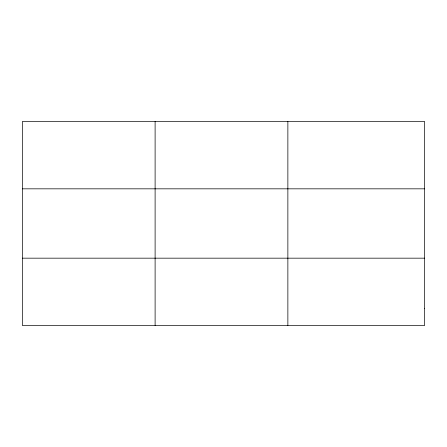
<?xml version="1.0" encoding="UTF-8"?>
<svg xmlns="http://www.w3.org/2000/svg" width="447" height="447" viewBox="0 0 447 447"><rect width="100%" height="100%" fill="white"/><g stroke="black" fill="none" stroke-linecap="round" stroke-linejoin="round"><path stroke-width="0.67" d="M155.109 121.523L155.109 325.477M287.868 121.523L287.868 325.477M22.35 188.83L424.65 188.83M22.35 258.17L424.65 258.17M424.65 308.648L424.65 325.477L22.35 325.477L22.35 121.523L424.65 121.523L424.65 308.648"/></g></svg>
